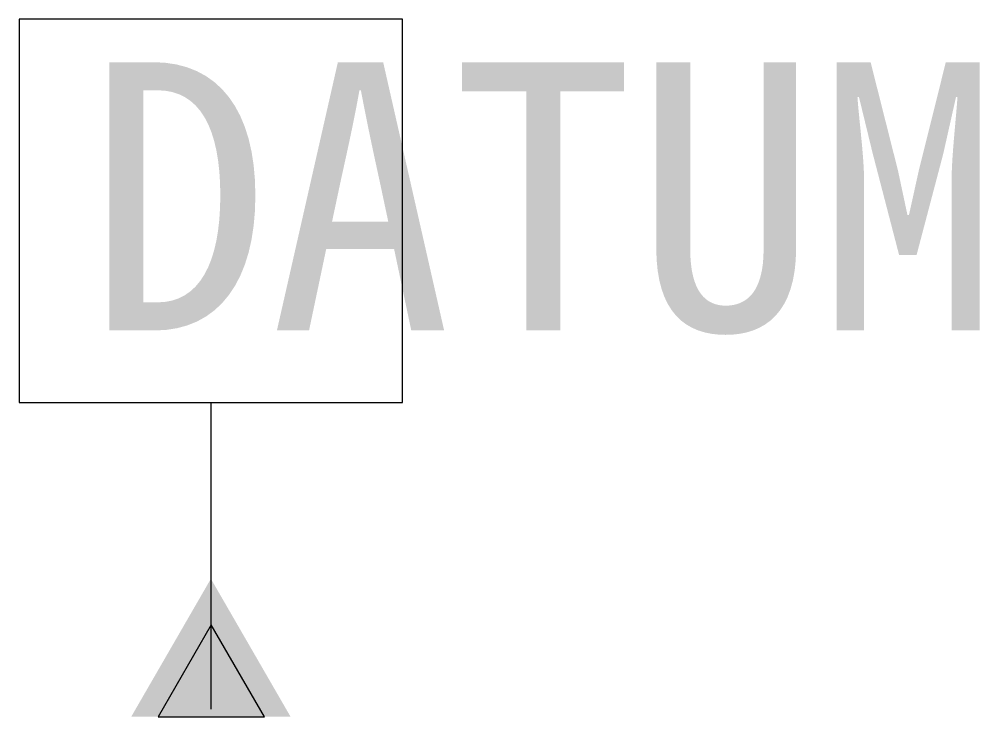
# Model space of a CAD drawing. Header units: millimetres. Extents: x -3.8 to 15, y 0.4 to 14.1.
import ezdxf

# ---------------------------------------------------------------- set-up
doc = ezdxf.new("R2010")
doc.units = ezdxf.units.MM
doc.layers.add('lable', color=7, linetype='Continuous', lineweight=25)
doc.styles.get("Standard").update_dxf_attribs({"font": ''})
doc.styles.get('Standard').set_extended_font_data('SimSun')

msp = doc.modelspace()

# ---------------------------------------------------------------- hatches: boundary and pattern name
at = {"layer": 'lable'}
h = msp.add_hatch(color=256, dxfattribs=at)
h.dxf.hatch_style = 1
h.paths.add_polyline_path([(1.47, 0.409), (-0.089, 3.109), (-1.648, 0.409)])

# ---------------------------------------------------------------- linework, layer by layer
msp.add_line((-0.089, 6.559), (-0.089, 0.559), dxfattribs=at)
for points in [[(-3.839, 6.559), (3.661, 6.559), (3.661, 14.059), (-3.839, 14.059)], [(-0.082, 2.208), (-1.121, 0.408), (0.957, 0.408)]]:
    msp.add_lwpolyline(points, close=True, dxfattribs=at)

# ---------------------------------------------------------------- texts
msp.add_attdef('DATUM', (-2.519, 7.968), 'A', height=5.25)

doc.saveas('drawing.dxf')
